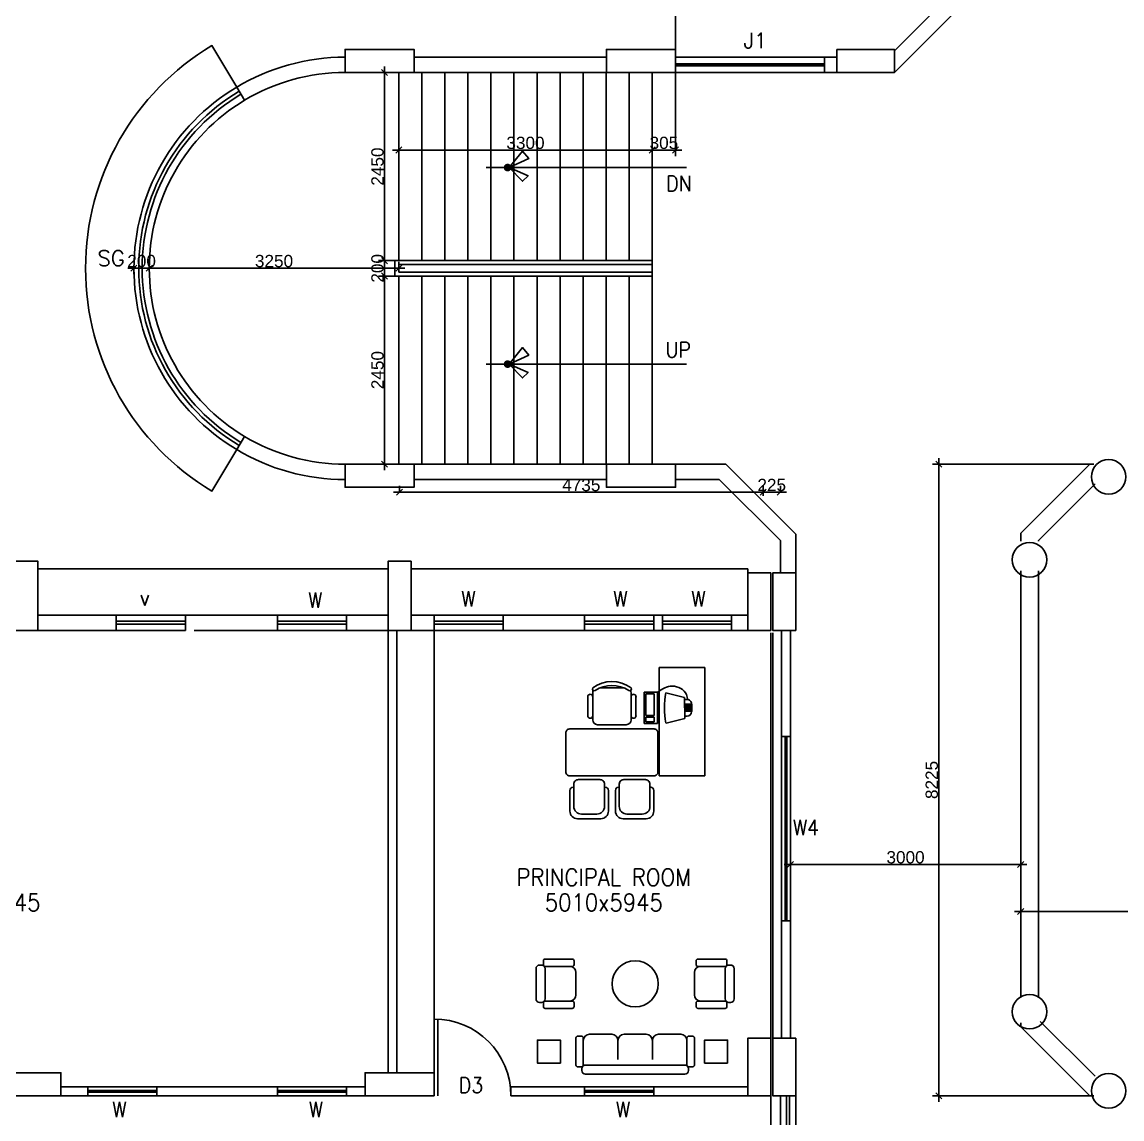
# Model space of a CAD drawing. Extents: x 10161149 to 10263331, y -3696053 to -3547728.
# Drawn here: x 10199293 to 10213620, y -3660715 to -3646430 of the extents above; entities that cross this region are included whole.
import ezdxf
from ezdxf.enums import TextEntityAlignment as Align

# ---------------------------------------------------------------- set-up
doc = ezdxf.new("R2010")
doc.units = 0
doc.header["$MEASUREMENT"] = 0
doc.header["$PDMODE"] = 35
doc.linetypes.add('DASHED', pattern=[0.75, 0.5, -0.25])
doc.layers.get('0').update_dxf_attribs({"linetype": 'CONTINUOUS'})
doc.layers.get('Defpoints').update_dxf_attribs({"linetype": 'CONTINUOUS'})
for name, color, linetype in [('25', 6, 'CONTINUOUS'), ('35', 1, 'CONTINUOUS'), ('5', 3, 'CONTINUOUS'), ('CHAIRS', 6, 'CONTINUOUS'), ('COL', 2, 'CONTINUOUS'), ('DAS', 1, 'DASHED'), ('DIM', 8, 'CONTINUOUS'), ('dim1', 5, 'CONTINUOUS'), ('DOOR', 31, 'CONTINUOUS'), ('Exi. Walls', 170, 'CONTINUOUS'), ('FUR', 6, 'CONTINUOUS'), ('Staircase', 7, 'CONTINUOUS'), ('TXW', 6, 'CONTINUOUS'), ('Venti', 161, 'CONTINUOUS'), ('Window', 4, 'CONTINUOUS')]:
    doc.layers.add(name, color=color, linetype=linetype)
doc.styles.add('ROMANS', font='arial.ttf')
doc.styles.get("Standard").update_dxf_attribs({"font": 'romans.shx'})
doc.linetypes.add('ZIGZAG', pattern='A,0.0001,-0.2,[131,ltypeshp.shx,S=0.2,R=0,X=-0.2,Y=0],-0.4,[131,ltypeshp.shx,S=0.2,R=180,X=0.2,Y=0],-0.2', length=0.8001)
doc.dimstyles.new('int. dim', dxfattribs={"dimtxt": 160, "dimasz": 80, "dimexe": 80, "dimexo": 0, "dimgap": 10, "dimtad": 1, "dimdec": 0, "dimzin": 12, "dimdsep": 46, "dimtxsty": 'ROMANS', "dimblk": 'OBLIQUE', "dimcen": 1.5, "dimdle": 80, "dimclrd": 5, "dimclre": 5, "dimclrt": 4, "dimadec": 0, "dimazin": 0, "dimtfac": 1, "dimtdec": 0, "dimtix": 1, "dimtmove": 2, "dimatfit": 3, "dimfxl": 1, "dimtolj": 1, "dimtzin": 0, "dimlwd": -1, "dimlwe": -1, "dimarcsym": 0})

# ---------------------------------------------------------------- blocks, each defined once
blk = doc.blocks.new('DOORP')
at = {"layer": 'DOOR'}
for p, q in [((0, 0), (0, 1)), ((0.05, 0), (0.05, 0.999))]:
    blk.add_line(p, q, dxfattribs=at)
at = {"layer": 'DOOR', "color": 145}
blk.add_arc((0, 0), 1, 0, 90, dxfattribs=at)
blk = doc.blocks.new('_Oblique')
at = {"color": 0, "linetype": 'ByBlock', "lineweight": -2}
blk.add_line((-0.5, -0.5), (0.5, 0.5), dxfattribs=at)
blk = doc.blocks.new('*D59')
at = {"layer": 'Defpoints', "color": 0, "lineweight": -3, "transparency": 16777216}
for p in [(10211234, -3652188), (10213201, -3652188), (10213201, -3660413)]:
    blk.add_point(p, dxfattribs=at)
at = {"layer": 'dim1', "color": 5, "transparency": 16777216}
for p, q in [((10213201, -3652188), (10211154, -3652188)), ((10211234, -3660493), (10211234, -3652108)), ((10213201, -3660413), (10211154, -3660413))]:
    blk.add_line(p, q, dxfattribs=at)
at = {"layer": 'dim1', "color": 5, "transparency": 16777216, "xscale": 80, "yscale": 80, "zscale": 80}
for p, rotation in [((10211234, -3652188), 90), ((10211234, -3660413), 270)]:
    blk.add_blockref('_Oblique', p, dxfattribs=dict(at, rotation=rotation))
at = {"layer": 'dim1', "color": 4, "transparency": 16777216, "insert": (10211143, -3656300), "char_height": 160, "attachment_point": 5, "rotation": 90, "style": 'ROMANS'}
blk.add_mtext('\\A1;8225', dxfattribs=at)
blk = doc.blocks.new('WINP')
at = {"layer": 'Window'}
for p, q in [((0, 0), (0, 1)), ((0, 1), (1, 1)), ((1, 0), (1, 1)), ((0, 0.6), (1, 0.6)), ((0, 0.4), (1, 0.4)), ((0, 0), (1, 0))]:
    blk.add_line(p, q, dxfattribs=at)
blk = doc.blocks.new('*D80')
at = {"layer": 'Defpoints', "color": 0, "lineweight": -3, "transparency": 16777216}
for p in [(10212301, -3657857), (10218301, -3657857), (10218301, -3658013)]:
    blk.add_point(p, dxfattribs=at)
at = {"layer": 'dim1', "color": 5, "transparency": 16777216}
for p, q in [((10212301, -3657857), (10212301, -3658093)), ((10218301, -3657857), (10218301, -3658093)), ((10212221, -3658013), (10218381, -3658013))]:
    blk.add_line(p, q, dxfattribs=at)
at = {"layer": 'dim1', "color": 5, "transparency": 16777216, "xscale": 80, "yscale": 80, "zscale": 80, "rotation": 180}
blk.add_blockref('_Oblique', (10212301, -3658013), dxfattribs=at)
at = {"layer": 'dim1', "color": 5, "transparency": 16777216, "xscale": 80, "yscale": 80, "zscale": 80}
blk.add_blockref('_Oblique', (10218301, -3658013), dxfattribs=at)
at = {"layer": 'dim1', "color": 4, "transparency": 16777216, "insert": (10215301, -3657921), "char_height": 160, "attachment_point": 5, "style": 'ROMANS'}
blk.add_mtext('\\A1;6000', dxfattribs=at)
blk = doc.blocks.new('*D82')
at = {"layer": 'Defpoints', "color": 0, "lineweight": -3, "transparency": 16777216}
for p in [(10204016, -3647088), (10204501, -3647088), (10204451, -3649538)]:
    blk.add_point(p, dxfattribs=at)
at = {"layer": 'dim1', "color": 5, "transparency": 16777216}
for p, q in [((10204016, -3649618), (10204016, -3647008)), ((10204501, -3647088), (10203936, -3647088)), ((10204451, -3649538), (10203936, -3649538))]:
    blk.add_line(p, q, dxfattribs=at)
at = {"layer": 'dim1', "color": 5, "transparency": 16777216, "xscale": 80, "yscale": 80, "zscale": 80}
for p, rotation in [((10204016, -3647088), 90), ((10204016, -3649538), 270)]:
    blk.add_blockref('_Oblique', p, dxfattribs=dict(at, rotation=rotation))
at = {"layer": 'dim1', "color": 4, "transparency": 16777216, "insert": (10203924, -3648313), "char_height": 160, "attachment_point": 5, "rotation": 90, "style": 'ROMANS'}
blk.add_mtext('\\A1;2450', dxfattribs=at)
blk = doc.blocks.new('UPP')
at = {"layer": 'Staircase'}
blk.add_line((3, 0), (-23.09, 0), dxfattribs=at)
blk.add_lwpolyline([(0, 0), (-2.56, -1.17), (-1.76, -2.15), (0, 0), (-2.47, 1.07), (-1.76, 1.79)], close=True, dxfattribs=at)
at = {"layer": 'Staircase', "const_width": 0.5}
blk.add_lwpolyline([(-0.05, 0, 1), (0.45, 0, 1)], format="xyb", close=True, dxfattribs=at)
blk = doc.blocks.new('*D83')
at = {"layer": 'Defpoints', "color": 0, "lineweight": -3, "transparency": 16777216}
for p in [(10204211, -3652552), (10208946, -3652552), (10208946, -3652552)]:
    blk.add_point(p, dxfattribs=at)
at = {"layer": 'dim1', "color": 5, "transparency": 16777216}
for p, q in [((10204211, -3652552), (10204211, -3652472)), ((10208946, -3652552), (10208946, -3652472)), ((10204131, -3652552), (10209026, -3652552))]:
    blk.add_line(p, q, dxfattribs=at)
at = {"layer": 'dim1', "color": 5, "transparency": 16777216, "xscale": 80, "yscale": 80, "zscale": 80, "rotation": 180}
blk.add_blockref('_Oblique', (10204211, -3652552), dxfattribs=at)
at = {"layer": 'dim1', "color": 5, "transparency": 16777216, "xscale": 80, "yscale": 80, "zscale": 80}
blk.add_blockref('_Oblique', (10208946, -3652552), dxfattribs=at)
at = {"layer": 'dim1', "color": 4, "transparency": 16777216, "insert": (10206578, -3652460), "char_height": 160, "attachment_point": 5, "style": 'ROMANS'}
blk.add_mtext('\\A1;4735', dxfattribs=at)
blk = doc.blocks.new('VENTP')
at = {"layer": 'Venti'}
for p, q in [((0, 0), (0, 1)), ((0, 1), (1, 1)), ((1, 0), (1, 1)), ((0, 0), (1, 0))]:
    blk.add_line(p, q, dxfattribs=at)
at = {"layer": 'Venti', "ltscale": 2}
for p, q in [((0, 0.6), (1, 0.6)), ((0, 0.4), (1, 0.4))]:
    blk.add_line(p, q, dxfattribs=at)
blk = doc.blocks.new('*D84')
at = {"layer": 'Defpoints', "color": 0, "lineweight": -3, "transparency": 16777216}
for p in [(10200751, -3649635), (10200751, -3649635), (10200951, -3649638)]:
    blk.add_point(p, dxfattribs=at)
at = {"layer": 'dim1', "color": 5, "transparency": 16777216}
for p, q in [((10200751, -3649635), (10200671, -3649635)), ((10200751, -3649635), (10200751, -3649715)), ((10200951, -3649635), (10200751, -3649635)), ((10200951, -3649638), (10200951, -3649555)), ((10200951, -3649635), (10201031, -3649635))]:
    blk.add_line(p, q, dxfattribs=at)
at = {"layer": 'dim1', "color": 5, "transparency": 16777216, "xscale": 80, "yscale": 80, "zscale": 80}
blk.add_blockref('_Oblique', (10200751, -3649635), dxfattribs=at)
at = {"layer": 'dim1', "color": 5, "transparency": 16777216, "xscale": 80, "yscale": 80, "zscale": 80, "rotation": 180}
blk.add_blockref('_Oblique', (10200951, -3649635), dxfattribs=at)
at = {"layer": 'dim1', "color": 4, "transparency": 16777216, "insert": (10200851, -3649544), "char_height": 160, "attachment_point": 5, "style": 'ROMANS'}
blk.add_mtext('\\A1;200', dxfattribs=at)
blk = doc.blocks.new('*D85')
at = {"layer": 'Defpoints', "color": 0, "lineweight": -3, "transparency": 16777216}
for p in [(10200951, -3649635), (10200951, -3649638), (10204201, -3649638)]:
    blk.add_point(p, dxfattribs=at)
at = {"layer": 'dim1', "color": 5, "transparency": 16777216}
for p, q in [((10204281, -3649635), (10200871, -3649635)), ((10200951, -3649638), (10200951, -3649555)), ((10204201, -3649638), (10204201, -3649555))]:
    blk.add_line(p, q, dxfattribs=at)
at = {"layer": 'dim1', "color": 5, "transparency": 16777216, "xscale": 80, "yscale": 80, "zscale": 80, "rotation": 180}
blk.add_blockref('_Oblique', (10200951, -3649635), dxfattribs=at)
at = {"layer": 'dim1', "color": 5, "transparency": 16777216, "xscale": 80, "yscale": 80, "zscale": 80}
blk.add_blockref('_Oblique', (10204201, -3649635), dxfattribs=at)
at = {"layer": 'dim1', "color": 4, "transparency": 16777216, "insert": (10202576, -3649544), "char_height": 160, "attachment_point": 5, "style": 'ROMANS'}
blk.add_mtext('\\A1;3250', dxfattribs=at)
blk = doc.blocks.new('*D86')
at = {"layer": 'Defpoints', "color": 0, "lineweight": -3, "transparency": 16777216}
for p in [(10204016, -3649538), (10204451, -3649538), (10204501, -3649738)]:
    blk.add_point(p, dxfattribs=at)
at = {"layer": 'dim1', "color": 5, "transparency": 16777216}
for p, q in [((10204016, -3649538), (10204016, -3649458)), ((10204451, -3649538), (10203936, -3649538)), ((10204016, -3649738), (10204016, -3649538)), ((10204501, -3649738), (10203936, -3649738)), ((10204016, -3649738), (10204016, -3649818))]:
    blk.add_line(p, q, dxfattribs=at)
at = {"layer": 'dim1', "color": 5, "transparency": 16777216, "xscale": 80, "yscale": 80, "zscale": 80}
for p, rotation in [((10204016, -3649538), 270), ((10204016, -3649738), 90)]:
    blk.add_blockref('_Oblique', p, dxfattribs=dict(at, rotation=rotation))
at = {"layer": 'dim1', "color": 4, "transparency": 16777216, "insert": (10203924, -3649638), "char_height": 160, "attachment_point": 5, "rotation": 90, "style": 'ROMANS'}
blk.add_mtext('\\A1;200', dxfattribs=at)
blk = doc.blocks.new('*D87')
at = {"layer": 'Defpoints', "color": 0, "lineweight": -3, "transparency": 16777216}
for p in [(10204016, -3649738), (10204501, -3649738), (10204501, -3652188)]:
    blk.add_point(p, dxfattribs=at)
at = {"layer": 'dim1', "color": 5, "transparency": 16777216}
for p, q in [((10204501, -3649738), (10203936, -3649738)), ((10204016, -3652268), (10204016, -3649658)), ((10204501, -3652188), (10203936, -3652188))]:
    blk.add_line(p, q, dxfattribs=at)
at = {"layer": 'dim1', "color": 5, "transparency": 16777216, "xscale": 80, "yscale": 80, "zscale": 80}
for p, rotation in [((10204016, -3649738), 90), ((10204016, -3652188), 270)]:
    blk.add_blockref('_Oblique', p, dxfattribs=dict(at, rotation=rotation))
at = {"layer": 'dim1', "color": 4, "transparency": 16777216, "insert": (10203924, -3650963), "char_height": 160, "attachment_point": 5, "rotation": 90, "style": 'ROMANS'}
blk.add_mtext('\\A1;2450', dxfattribs=at)
blk = doc.blocks.new('*D88')
at = {"layer": 'Defpoints', "color": 0, "lineweight": -3, "transparency": 16777216}
for p in [(10209301, -3657400), (10209301, -3657408), (10212301, -3658013)]:
    blk.add_point(p, dxfattribs=at)
at = {"layer": 'dim1', "color": 5, "transparency": 16777216}
for p, q in [((10209301, -3657408), (10209301, -3657320)), ((10212301, -3658013), (10212301, -3657320)), ((10212381, -3657400), (10209221, -3657400))]:
    blk.add_line(p, q, dxfattribs=at)
at = {"layer": 'dim1', "color": 5, "transparency": 16777216, "xscale": 80, "yscale": 80, "zscale": 80, "rotation": 180}
blk.add_blockref('_Oblique', (10209301, -3657400), dxfattribs=at)
at = {"layer": 'dim1', "color": 5, "transparency": 16777216, "xscale": 80, "yscale": 80, "zscale": 80}
blk.add_blockref('_Oblique', (10212301, -3657400), dxfattribs=at)
at = {"layer": 'dim1', "color": 4, "transparency": 16777216, "insert": (10210801, -3657308), "char_height": 160, "attachment_point": 5, "style": 'ROMANS'}
blk.add_mtext('\\A1;3000', dxfattribs=at)
blk = doc.blocks.new('*D89')
at = {"layer": 'Defpoints', "color": 0, "lineweight": -3, "transparency": 16777216}
for p in [(10208946, -3652600), (10209171, -3652552), (10209171, -3652552)]:
    blk.add_point(p, dxfattribs=at)
at = {"layer": 'dim1', "color": 5, "transparency": 16777216}
for p, q in [((10208946, -3652600), (10208946, -3652472)), ((10209171, -3652552), (10209171, -3652472)), ((10208946, -3652552), (10208866, -3652552)), ((10208946, -3652552), (10209171, -3652552)), ((10209171, -3652552), (10209251, -3652552))]:
    blk.add_line(p, q, dxfattribs=at)
at = {"layer": 'dim1', "color": 5, "transparency": 16777216, "xscale": 80, "yscale": 80, "zscale": 80}
blk.add_blockref('_Oblique', (10208946, -3652552), dxfattribs=at)
at = {"layer": 'dim1', "color": 5, "transparency": 16777216, "xscale": 80, "yscale": 80, "zscale": 80, "rotation": 180}
blk.add_blockref('_Oblique', (10209171, -3652552), dxfattribs=at)
at = {"layer": 'dim1', "color": 4, "transparency": 16777216, "insert": (10209058, -3652460), "char_height": 160, "attachment_point": 5, "style": 'ROMANS'}
blk.add_mtext('\\A1;225', dxfattribs=at)
blk = doc.blocks.new('*D90')
at = {"layer": 'Defpoints', "color": 0, "lineweight": -3, "transparency": 16777216}
for p in [(10207501, -3647088), (10204201, -3648097), (10204201, -3648198)]:
    blk.add_point(p, dxfattribs=at)
at = {"layer": 'dim1', "color": 5, "transparency": 16777216}
for p, q in [((10207501, -3647088), (10207501, -3648177)), ((10204201, -3648198), (10204201, -3648017)), ((10207581, -3648097), (10204121, -3648097))]:
    blk.add_line(p, q, dxfattribs=at)
at = {"layer": 'dim1', "color": 5, "transparency": 16777216, "xscale": 80, "yscale": 80, "zscale": 80, "rotation": 180}
blk.add_blockref('_Oblique', (10204201, -3648097), dxfattribs=at)
at = {"layer": 'dim1', "color": 5, "transparency": 16777216, "xscale": 80, "yscale": 80, "zscale": 80}
blk.add_blockref('_Oblique', (10207501, -3648097), dxfattribs=at)
at = {"layer": 'dim1', "color": 4, "transparency": 16777216, "insert": (10205851, -3648005), "char_height": 160, "attachment_point": 5, "style": 'ROMANS'}
blk.add_mtext('\\A1;3300', dxfattribs=at)
blk = doc.blocks.new('*D91')
at = {"layer": 'Defpoints', "color": 0, "lineweight": -3, "transparency": 16777216}
for p in [(10207501, -3647088), (10207806, -3647088), (10207501, -3648097)]:
    blk.add_point(p, dxfattribs=at)
at = {"layer": 'dim1', "color": 5, "transparency": 16777216}
for p, q in [((10207501, -3647088), (10207501, -3648177)), ((10207806, -3647088), (10207806, -3648177)), ((10207501, -3648097), (10207421, -3648097)), ((10207806, -3648097), (10207501, -3648097)), ((10207806, -3648097), (10207886, -3648097))]:
    blk.add_line(p, q, dxfattribs=at)
at = {"layer": 'dim1', "color": 5, "transparency": 16777216, "xscale": 80, "yscale": 80, "zscale": 80}
blk.add_blockref('_Oblique', (10207501, -3648097), dxfattribs=at)
at = {"layer": 'dim1', "color": 5, "transparency": 16777216, "xscale": 80, "yscale": 80, "zscale": 80, "rotation": 180}
blk.add_blockref('_Oblique', (10207806, -3648097), dxfattribs=at)
at = {"layer": 'dim1', "color": 4, "transparency": 16777216, "insert": (10207654, -3648005), "char_height": 160, "attachment_point": 5, "style": 'ROMANS'}
blk.add_mtext('\\A1;305', dxfattribs=at)
blk = doc.blocks.new('CHAIR7')
for p, q in [((5.12, 15.04), (17.88, 15.04)), ((0, 9), (0, -9)), ((20, 12), (3, 12)), ((23, -7.44), (23, 7.44)), ((3, -12), (20, -12)), ((5.12, -15), (17.88, -15))]:
    blk.add_line(p, q)
for centre, radius, start, end in [((5.56, 13.54), 1.56, 73.7398, 286.2602), ((17.44, 13.54), 1.56, 253.7398, 106.2602), ((3, 9), 3, 90, 180), ((20, 9), 3, 62.41556, 90), ((22.34, 11.12), 1.1, 53.30994, 212.02741), ((4.82, 0), 19.64, 327.57575, 32.42425), ((7, 0), 20, 323.1301, 36.8699), ((3, -9), 3, 180, 270), ((5.56, -13.5), 1.56, 73.7398, 286.2602), ((17.44, -13.5), 1.56, 253.7398, 106.2602), ((20, -9), 3, 270, 297.58444), ((22.34, -11.12), 1.1, 147.97259, 306.69006)]:
    blk.add_arc(centre, radius, start, end)
blk = doc.blocks.new('RECTANG')
for p, q in [((1, 1), (0, 1)), ((0, 1), (0, 0)), ((1, 0), (1, 1)), ((0, 0), (1, 0))]:
    blk.add_line(p, q)
blk = doc.blocks.new('KEYBOARD', base_point=(60, 294))
for p, xscale, yscale, zscale in [((60, 294), 19, 8, 19), ((61, 295), 13, 5, 13), ((75, 295), 3, 5, 3)]:
    blk.add_blockref('RECTANG', p, dxfattribs=dict(xscale=xscale, yscale=yscale, zscale=zscale))
blk = doc.blocks.new('COMPUTER')
at = {"layer": '25'}
for p, q in [((-0.47, 6.18), (0.32, 6.18)), ((0.5, 6.18), (-0.29, 6.18)), ((-1.36, 5.27), (-1.97, 2.84)), ((-1.36, 5.27), (1.38, 5.26)), ((-1.08, 5.27), (-1.08, 5.57)), ((1.11, 5.26), (1.11, 5.57)), ((1.38, 5.26), (1.98, 2.82))]:
    blk.add_line(p, q, dxfattribs=at)
for points in [[(-0.41, 6.07), (-0.33, 6.06), (-0.34, 5.37), (-0.41, 5.37)], [(-0.25, 6.06), (-0.18, 6.06), (-0.18, 5.37), (-0.25, 5.37)], [(-0.08, 6.06), (0, 6.06), (-0.01, 5.37), (-0.08, 5.37)], [(0.08, 6.06), (0.15, 6.06), (0.15, 5.37), (0.08, 5.37)], [(0.24, 6.06), (0.31, 6.06), (0.31, 5.37), (0.24, 5.37)], [(0.4, 6.06), (0.47, 6.06), (0.47, 5.37), (0.39, 5.37)]]:
    blk.add_lwpolyline(points, close=True, dxfattribs=at)
for centre, radius, start, end in [((-0.47, 5.57), 0.609, 89.7818, 179.7818), ((0.5, 5.57), 0.609, 359.7818, 89.7818), ((0.04, 12.15), 9.53, 257.8009, 281.7627)]:
    blk.add_arc(centre, radius, start, end, dxfattribs=at)
at = {"layer": '25', "linetype": 'ZIGZAG', "ltscale": 0.1}
blk.add_spline([(1.08, 5.65), (1.74, 5.51), (2.85, 3.65), (2.06, 1.76)], degree=3, dxfattribs=at)
at = {"layer": '25', "extrusion": (0, 0, -1), "xscale": 0.2153846153845536, "yscale": 0.2153846153845536, "zscale": -0.2153846153846238, "rotation": 359.8405448757336}
blk.add_blockref('KEYBOARD', (-2.05, 0.01), dxfattribs=at)
blk = doc.blocks.new('CHI')
at = {"layer": '25'}
blk.add_lwpolyline([(1.4, 0), (-1.4, 0, 0.414214), (-2, -0.6), (-2, -3.5, 0.414214), (-1, -4.5), (1, -4.5, 0.414214), (2, -3.5), (2, -0.6, 0.414214)], format="xyb", close=True, dxfattribs=at)
at = {"layer": 'DIM'}
for p, q in [((-2.5, -1.4), (-2.5, -4.1)), ((-2, -1), (-2.1, -1)), ((2, -1), (2.1, -1)), ((2.5, -1.4), (2.5, -4.1)), ((-1.5, -5.1), (1.5, -5.1))]:
    blk.add_line(p, q, dxfattribs=at)
for centre, radius, start, end in [((-2.1, -1.4), 0.4, 90, 180), ((2.1, -1.4), 0.4, 0, 90), ((-1.5, -4.1), 1, 180, 270), ((1.5, -4.1), 1, 270, 0)]:
    blk.add_arc(centre, radius, start, end, dxfattribs=at)
blk = doc.blocks.new('OFF-TBLE')
at = {"layer": '25'}
for p, q in [((-14.62, 6.83), (-14.62, -7.27)), ((-8.65, 6.83), (-14.62, 6.83)), ((-8.65, -7.27), (-8.65, 6.83)), ((-8.65, -7.27), (-14.62, -7.27))]:
    blk.add_line(p, q, dxfattribs=at)
blk.add_lwpolyline([(-8.5, -1.68), (-8.5, -6.77, 0.414214), (-8, -7.27), (3, -7.27, 0.414214), (3.5, -6.77), (3.5, -1.68, 0.414214), (3, -1.18), (-8, -1.18, 0.414214)], format="xyb", close=True, dxfattribs=at)
at = {"layer": '35', "rotation": 90.00078646388306}
blk.add_blockref('COMPUTER', (-6.71, 1.56), dxfattribs=at)
at = {"layer": '5'}
blk.add_blockref('CHI', (-5.46, -7.77), dxfattribs=at)
at = {"layer": '5', "extrusion": (0, 0, -1), "zscale": -1}
blk.add_blockref('CHI', (-0.46, -7.77), dxfattribs=at)
at = {"layer": 'CHAIRS', "lineweight": -3, "xscale": 0.2083333333332575, "yscale": 0.2083333333332575, "zscale": 0.2083333333332575, "rotation": 90}
blk.add_blockref('CHAIR7', (-2.5, -0.62), dxfattribs=at)
blk = doc.blocks.new('SFA')
at = {"layer": 'FUR'}
for p, q in [((5.03, 11.78), (5.03, 8.88)), ((20.45, 11.78), (20.45, 8.88)), ((4.23, 8.08), (1.76, 8.08)), ((21.25, 8.08), (23.72, 8.08)), ((5.99, 0.48), (5.99, 2.95)), ((6.79, 3.75), (9.69, 3.75)), ((10.49, 2.95), (10.49, 0.47)), ((11.29, 3.75), (14.19, 3.75)), ((14.99, 2.95), (14.99, 0.47)), ((15.79, 3.75), (18.69, 3.75)), ((19.49, 2.95), (19.49, 0.48))]:
    blk.add_line(p, q, dxfattribs=at)
for points in [[(4.79, 12.82), (4.79, 13.3, 0.414214), (4.55, 13.54), (1.03, 13.54, 0.414214), (0.79, 13.3), (0.79, 12.82, 0.414214), (1.03, 12.58), (4.55, 12.58, 0.414214)], [(4.79, 12.82), (4.79, 13.3, 0.414214), (4.55, 13.54), (1.03, 13.54, 0.414214), (0.79, 13.3), (0.79, 12.82, 0.414214), (1.03, 12.58), (4.55, 12.58, 0.414214)], [(20.69, 12.82), (20.69, 13.3, -0.414214), (20.93, 13.54), (24.45, 13.54, -0.414214), (24.69, 13.3), (24.69, 12.82, -0.414214), (24.45, 12.58), (20.93, 12.58, -0.414214)], [(20.69, 12.82), (20.69, 13.3, -0.414214), (20.93, 13.54), (24.45, 13.54, -0.414214), (24.69, 13.3), (24.69, 12.82, -0.414214), (24.45, 12.58), (20.93, 12.58, -0.414214)], [(1.03, 12.29), (1.03, 8.37, -0.414214), (0.55, 7.89), (0.31, 7.89, -0.414214), (-0.17, 8.37), (-0.17, 12.29, -0.414214), (0.31, 12.77), (0.55, 12.77, -0.414214)], [(24.45, 12.29), (24.45, 8.37, 0.414214), (24.93, 7.89), (25.17, 7.89, 0.414214), (25.65, 8.37), (25.65, 12.29, 0.414214), (25.17, 12.77), (24.93, 12.77, 0.414214)], [(4.79, 7.84), (4.79, 7.36, -0.414214), (4.55, 7.12), (1.03, 7.12, -0.414214), (0.79, 7.36), (0.79, 7.84, -0.414214), (1.03, 8.08), (4.55, 8.08, -0.414214)], [(20.69, 7.84), (20.69, 7.36, 0.414214), (20.93, 7.12), (24.45, 7.12, 0.414214), (24.69, 7.36), (24.69, 7.84, 0.414214), (24.45, 8.08), (20.93, 8.08, 0.414214)], [(5.75, 3.51), (5.27, 3.51, 0.414214), (5.03, 3.27), (5.03, -0.25, 0.414214), (5.27, -0.49), (5.75, -0.49, 0.414214), (5.99, -0.25), (5.99, 3.27, 0.414214)], [(19.73, 3.51), (20.21, 3.51, -0.414214), (20.45, 3.27), (20.45, -0.25, -0.414214), (20.21, -0.49), (19.73, -0.49, -0.414214), (19.49, -0.25), (19.49, 3.27, -0.414214)], [(6.27, -0.25), (19.2, -0.25, -0.414214), (19.68, -0.73), (19.68, -0.97, -0.414214), (19.2, -1.45), (6.27, -1.45, -0.414214), (5.79, -0.97), (5.79, -0.73, -0.414214)]]:
    blk.add_lwpolyline(points, format="xyb", close=True, dxfattribs=at)
at = {"layer": 'FUR', "linetype": 'ByBlock'}
for points in [[(3, 0), (3, 3), (0, 3), (0, 0)], [(24.78, 0), (24.78, 3), (21.78, 3), (21.78, 0)]]:
    blk.add_lwpolyline(points, close=True, dxfattribs=at)
blk.add_circle((12.74, 10.33), 3, dxfattribs=at)
at = {"layer": 'FUR'}
for centre, start, end in [((4.23, 11.78), 0, 90), ((21.25, 11.78), 90, 180), ((4.23, 8.88), 270, 0), ((21.25, 8.88), 180, 270), ((6.79, 2.95), 90, 180), ((9.69, 2.95), 0, 90), ((11.29, 2.95), 90, 180), ((14.19, 2.95), 0, 90), ((15.79, 2.95), 90, 180), ((18.69, 2.95), 0, 90)]:
    blk.add_arc(centre, 0.8, start, end, dxfattribs=at)

msp = doc.modelspace()

# ---------------------------------------------------------------- linework, layer by layer
at = {"layer": '25'}
for p, q in [((10207806, -3646888), (10209746, -3646888)), ((10207806, -3646973), (10209746, -3646973)), ((10207806, -3647003), (10209746, -3647003)), ((10204201, -3647088), (10204201, -3649538)), ((10204501, -3647088), (10204501, -3649538)), ((10204801, -3647088), (10204801, -3649538)), ((10205101, -3647088), (10205101, -3649538)), ((10205401, -3647088), (10205401, -3649538)), ((10205701, -3647088), (10205701, -3649538)), ((10206001, -3647088), (10206001, -3649538)), ((10206301, -3647088), (10206301, -3649538)), ((10206601, -3647088), (10206601, -3649538)), ((10206901, -3647088), (10206901, -3649538)), ((10207201, -3647088), (10207201, -3649538)), ((10207501, -3647088), (10207501, -3649538)), ((10207806, -3647088), (10209746, -3647088)), ((10207501, -3649538), (10204151, -3649538)), ((10204151, -3649738), (10204151, -3649538)), ((10207501, -3649588), (10204201, -3649588)), ((10204201, -3649688), (10204201, -3649588)), ((10207501, -3649688), (10207501, -3649538)), ((10207501, -3649738), (10204151, -3649738)), ((10207501, -3649688), (10204201, -3649688)), ((10204201, -3652188), (10204201, -3649738)), ((10204501, -3652188), (10204501, -3649738)), ((10204801, -3652188), (10204801, -3649738)), ((10205101, -3652188), (10205101, -3649738)), ((10205401, -3652188), (10205401, -3649738)), ((10205701, -3652188), (10205701, -3649738)), ((10206001, -3652188), (10206001, -3649738)), ((10206301, -3652188), (10206301, -3649738)), ((10206601, -3652188), (10206601, -3649738)), ((10206901, -3652188), (10206901, -3649738)), ((10207201, -3652188), (10207201, -3649738)), ((10207501, -3649738), (10207501, -3649688)), ((10207501, -3652188), (10207501, -3649738)), ((10212301, -3653088), (10213201, -3652188)), ((10212531, -3653183.2), (10213270.6, -3652443.6)), ((10212301, -3659124.3), (10212301, -3653576.4)), ((10212531, -3659124.3), (10212531, -3653576.4)), ((10204661, -3660113), (10204661, -3654353)), ((10212301, -3659513), (10213201, -3660413)), ((10212556.6, -3659443.3), (10213270.6, -3660157.3)), ((10213201, -3660413), (10213252.9, -3660413))]:
    msp.add_line(p, q, dxfattribs=at)
for radius in [2750, 2688, 2642, 2550]:
    msp.add_arc((10203501, -3649638), radius, 120.87935, 239.12065, dxfattribs=at)
at = {"layer": 'COL', "color": 2}
for points in [[(10203501, -3647088), (10204401, -3647088), (10204401, -3646788), (10203501, -3646788)], [(10206906, -3647088), (10207806, -3647088), (10207806, -3646788), (10206906, -3646788)], [(10209905.7, -3646788), (10210655.7, -3646788), (10210655.7, -3647088), (10209905.7, -3647088)], [(10203501, -3652188), (10204401, -3652188), (10204401, -3652488), (10203501, -3652488)], [(10206906, -3652188), (10207806, -3652188), (10207806, -3652488), (10206906, -3652488)], [(10199201, -3654353), (10199201, -3653453), (10199501, -3653453), (10199501, -3654353)], [(10204061, -3654353), (10204061, -3653453), (10204361, -3653453), (10204361, -3654353)], [(10209046, -3653603), (10209046, -3654353), (10208746, -3654353), (10208746, -3653603)], [(10209371, -3653603), (10209371, -3654353), (10209071, -3654353), (10209071, -3653603)], [(10209046, -3659663), (10209046, -3660413), (10208746, -3660413), (10208746, -3659663)], [(10209371, -3659663), (10209371, -3660413), (10209071, -3660413), (10209071, -3659663)], [(10199801, -3660413), (10199801, -3660113), (10198901, -3660113), (10198901, -3660413)], [(10204661, -3660413), (10204661, -3660113), (10203761, -3660113), (10203761, -3660413)]]:
    msp.add_lwpolyline(points, close=True, dxfattribs=at)
for centre in [(10213446.3, -3652353), (10212416, -3653433), (10212416, -3659317.7), (10213446.3, -3660348)]:
    msp.add_circle(centre, 225, dxfattribs=at)
at = {"layer": 'DAS', "linetype": 'Continuous'}
for p, q in [((10207806, -3646788), (10207806, -3646288)), ((10213201, -3652188), (10213252.9, -3652188)), ((10212301, -3653189.6), (10212301, -3653088)), ((10212531, -3653189.6), (10212531, -3653183.2)), ((10199501, -3653553), (10204061, -3653553)), ((10204361, -3653553), (10208746, -3653553)), ((10209046, -3659663), (10209046, -3654383)), ((10209071, -3659663), (10209071, -3654383)), ((10212301, -3659513), (10212301, -3659461.1)), ((10209046, -3663413), (10209046, -3660413))]:
    msp.add_line(p, q, dxfattribs=at)
msp.add_lwpolyline([(10202089.6, -3647277.8), (10201766.3, -3646737.1, 0.5671635), (10201766.3, -3652538.8), (10202089.6, -3651998.2)], format="xyb", dxfattribs=at)
at = {"layer": 'DAS', "linetype": 'Continuous', "const_width": 30}
msp.add_lwpolyline([(10207806, -3646988), (10209746, -3646988)], dxfattribs=at)
at = {"layer": 'dim1'}
msp.add_line((10208746, -3653603), (10208746, -3653553), dxfattribs=at)
at = {"layer": 'Exi. Walls'}
for p, q in [((10210655.7, -3647088), (10211801, -3645942.7)), ((10210655.7, -3646805.1), (10211518.2, -3645942.7)), ((10204401, -3646888), (10206906, -3646888)), ((10209746, -3647088), (10209746, -3646888)), ((10209746, -3646888), (10209905.7, -3646888)), ((10204401, -3647088), (10206906, -3647088)), ((10209746, -3647088), (10209905.7, -3647088)), ((10210601, -3647088), (10210505.7, -3647088)), ((10202089.6, -3647277.8), (10202192.3, -3647449.4)), ((10202089.6, -3651998.2), (10202192.3, -3651826.5)), ((10206906, -3652188), (10204401, -3652188)), ((10207806, -3652188), (10208458.6, -3652188)), ((10209371, -3653100.4), (10208458.6, -3652188)), ((10206906, -3652388), (10204401, -3652388)), ((10207806, -3652388), (10208375.7, -3652388)), ((10209171, -3653183.2), (10208375.7, -3652388)), ((10209171, -3653183.2), (10209171, -3653603)), ((10209371, -3653100.4), (10209371, -3653603)), ((10199501, -3654153), (10200521, -3654153)), ((10201421, -3654153), (10202621, -3654153)), ((10203521, -3654153), (10204061, -3654153)), ((10204661, -3654153), (10204361, -3654153)), ((10205561, -3654153), (10206621, -3654153)), ((10207521, -3654153), (10207636, -3654153)), ((10208536, -3654153), (10208746, -3654153)), ((10199501, -3654353), (10200521, -3654353)), ((10201536, -3654353), (10202621, -3654353)), ((10203521, -3654353), (10204061, -3654353)), ((10204061, -3654353), (10204061, -3660113)), ((10204176, -3654353), (10204176, -3660113)), ((10204661, -3654353), (10204361, -3654353)), ((10205561, -3654353), (10206621, -3654353)), ((10207521, -3654353), (10207636, -3654353)), ((10208536, -3654353), (10208746, -3654353)), ((10209186, -3654353), (10209186, -3655733)), ((10209301, -3654353), (10209301, -3655733)), ((10209301, -3655733), (10209186, -3655733)), ((10209186, -3658133), (10209186, -3659663)), ((10209301, -3658133), (10209186, -3658133)), ((10209301, -3658133), (10209301, -3659663)), ((10199801, -3660298), (10202621, -3660298)), ((10203521, -3660298), (10203761, -3660298)), ((10205661, -3660298), (10206621, -3660298)), ((10205661, -3660413), (10205661, -3660298)), ((10207521, -3660298), (10208746, -3660298)), ((10199801, -3660413), (10202621, -3660413)), ((10203521, -3660413), (10203761, -3660413)), ((10205661, -3660413), (10206621, -3660413)), ((10207521, -3660413), (10208746, -3660413))]:
    msp.add_line(p, q, dxfattribs=at)
for radius, start, end in [(2750, 90, 120.87935), (2550, 90, 120.87935), (2550, 239.12065, 270), (2750, 239.12065, 270)]:
    msp.add_arc((10203501, -3649638), radius, start, end, dxfattribs=at)

# ---------------------------------------------------------------- block references
at = {"layer": '5'}
for name, p, xscale, yscale, zscale in [('DOORP', (10204661, -3660413), 1000, 1000, 1000.000000000014), ('WINP', (10201051.5, -3660413), -900, 115, 900.0000000000124), ('WINP', (10202621, -3660413), 900, 115, 900.0000000000124), ('WINP', (10206621, -3660413), 900, 115, 900.0000000000124)]:
    msp.add_blockref(name, p, dxfattribs=dict(at, xscale=xscale, yscale=yscale, zscale=zscale))
at = {"layer": '5', "xscale": 500, "yscale": 200, "zscale": 500.0000000000069, "rotation": 90}
msp.add_blockref('WINP', (10209371, -3660913), dxfattribs=at)
at = {"layer": 'DIM'}
for name, p, xscale, yscale, zscale, rotation in [('UPP', (10205637.9, -3648325.6), 100, 100, 100.0000000000014, 180), ('UPP', (10205637.9, -3650885.4), 100, 100, 100.0000000000014, 180), ('WINP', (10209301, -3658133), 2400, 115, 2400.000000000034, 90)]:
    msp.add_blockref(name, p, dxfattribs=dict(at, xscale=xscale, yscale=yscale, zscale=zscale, rotation=rotation))
at = {"layer": 'DIM', "linetype": 'Continuous', "xscale": 900, "yscale": 200, "zscale": 900.0000000000124, "rotation": 180}
msp.add_blockref('VENTP', (10201421, -3654153), dxfattribs=at)
at = {"layer": 'DIM'}
for name, p, xscale, yscale, zscale in [('WINP', (10203521, -3654353), -900, 200, 900.0000000000124), ('WINP', (10205561, -3654353), -900, 200, 900.0000000000124), ('WINP', (10207521, -3654353), -900, 200, 900.0000000000124), ('WINP', (10208536, -3654353), -900, 200, 900.0000000000124), ('SFA', (10206005.4, -3659987.1), 100, 100, 100.0000000000014)]:
    msp.add_blockref(name, p, dxfattribs=dict(at, xscale=xscale, yscale=yscale, zscale=zscale))
at = {"layer": 'dim1', "xscale": -100, "yscale": 100, "zscale": 100.0000000000014}
msp.add_blockref('OFF-TBLE', (10206726.5, -3655518.2), dxfattribs=at)

# ---------------------------------------------------------------- texts
at = {"layer": 'dim1'}
for s, p in [('J1', (10208689.8, -3646772.5)), ('SG', (10200278.8, -3649606.8))]:
    msp.add_text(s, height=200, dxfattribs=at).set_placement(p)
at = {"layer": 'TXW', "width": 0.9}
for s, p in [('DN', (10207684.8, -3648632.5)), ('UP', (10207673.2, -3650798.6)), ('v', (10200831.4, -3654026.6)), ('W', (10203021.7, -3654058.8)), ('W', (10205017.4, -3654041.6)), ('W', (10206995.9, -3654041.6)), ('W', (10208010.9, -3654041.6)), ('W4', (10209335.1, -3657020.3)), ('D3', (10204983.3, -3660375)), ('W', (10200471.4, -3660691.3)), ('W', (10203029.7, -3660691.3)), ('W', (10207029.7, -3660691.3))]:
    msp.add_text(s, height=200, dxfattribs=at).set_placement(p)
for s, p in [('PRINCIPAL ROOM', (10206872.7, -3657567.9)), ('12380x5945', (10198677.8, -3657894.9)), ('5010x5945', (10206872.7, -3657894.9))]:
    msp.add_text(s, height=225, dxfattribs=at).set_placement(p, align=Align.MIDDLE)

# ---------------------------------------------------------------- dimensions: what is measured, and where the dimension line sits
at = {"layer": 'dim1'}
for base, p1, p2, text, picture, middle in [((10204016, -3647088), (10204451, -3649538), (10204501, -3647088), '2450', '*D82', (10203924.3, -3648313)), ((10204016, -3649538), (10204501, -3649738), (10204451, -3649538), '200', '*D86', (10203924.3, -3649638)), ((10204016, -3649738), (10204501, -3652188), (10204501, -3649738), '2450', '*D87', (10203924.3, -3650963)), ((10211234.3, -3652188), (10213201, -3660413), (10213201, -3652188), '8225', '*D59', (10211142.6, -3656300.5))]:
    dim = msp.add_linear_dim(base=base, p1=p1, p2=p2, angle=90, text=text, dimstyle='int. dim', dxfattribs=at)
    dim.commit()
    dim.dimension.update_dxf_attribs({"geometry": picture, "text_midpoint": middle})
for base, p1, p2, text, picture, middle in [((10204201, -3648096.8), (10207501, -3647088), (10204201, -3648197.7), '3300', '*D90', (10205851, -3648005.1)), ((10207501, -3648096.8), (10207806, -3647088), (10207501, -3647088), '305', '*D91', (10207653.5, -3648005.1)), ((10200751, -3649635.4), (10200951, -3649638), (10200751, -3649635), '200', '*D84', (10200851, -3649543.7)), ((10200951, -3649635.4), (10204201, -3649638), (10200951, -3649638), '3250', '*D85', (10202576, -3649543.6)), ((10208946, -3652552), (10204211, -3652552), (10208946, -3652552), '4735', '*D83', (10206578.5, -3652460.2)), ((10209171, -3652552), (10208946, -3652599.8), (10209171, -3652552), '225', '*D89', (10209058.5, -3652460.3)), ((10209301, -3657399.7), (10212301, -3658012.5), (10209301, -3657407.5), '3000', '*D88', (10210801, -3657308)), ((10218301, -3658012.5), (10212301, -3657857.2), (10218301, -3657857.2), '6000', '*D80', (10215301, -3657920.8))]:
    dim = msp.add_linear_dim(base=base, p1=p1, p2=p2, text=text, dimstyle='int. dim', dxfattribs=at)
    dim.commit()
    dim.dimension.update_dxf_attribs({"geometry": picture, "text_midpoint": middle})

doc.saveas('drawing.dxf')
